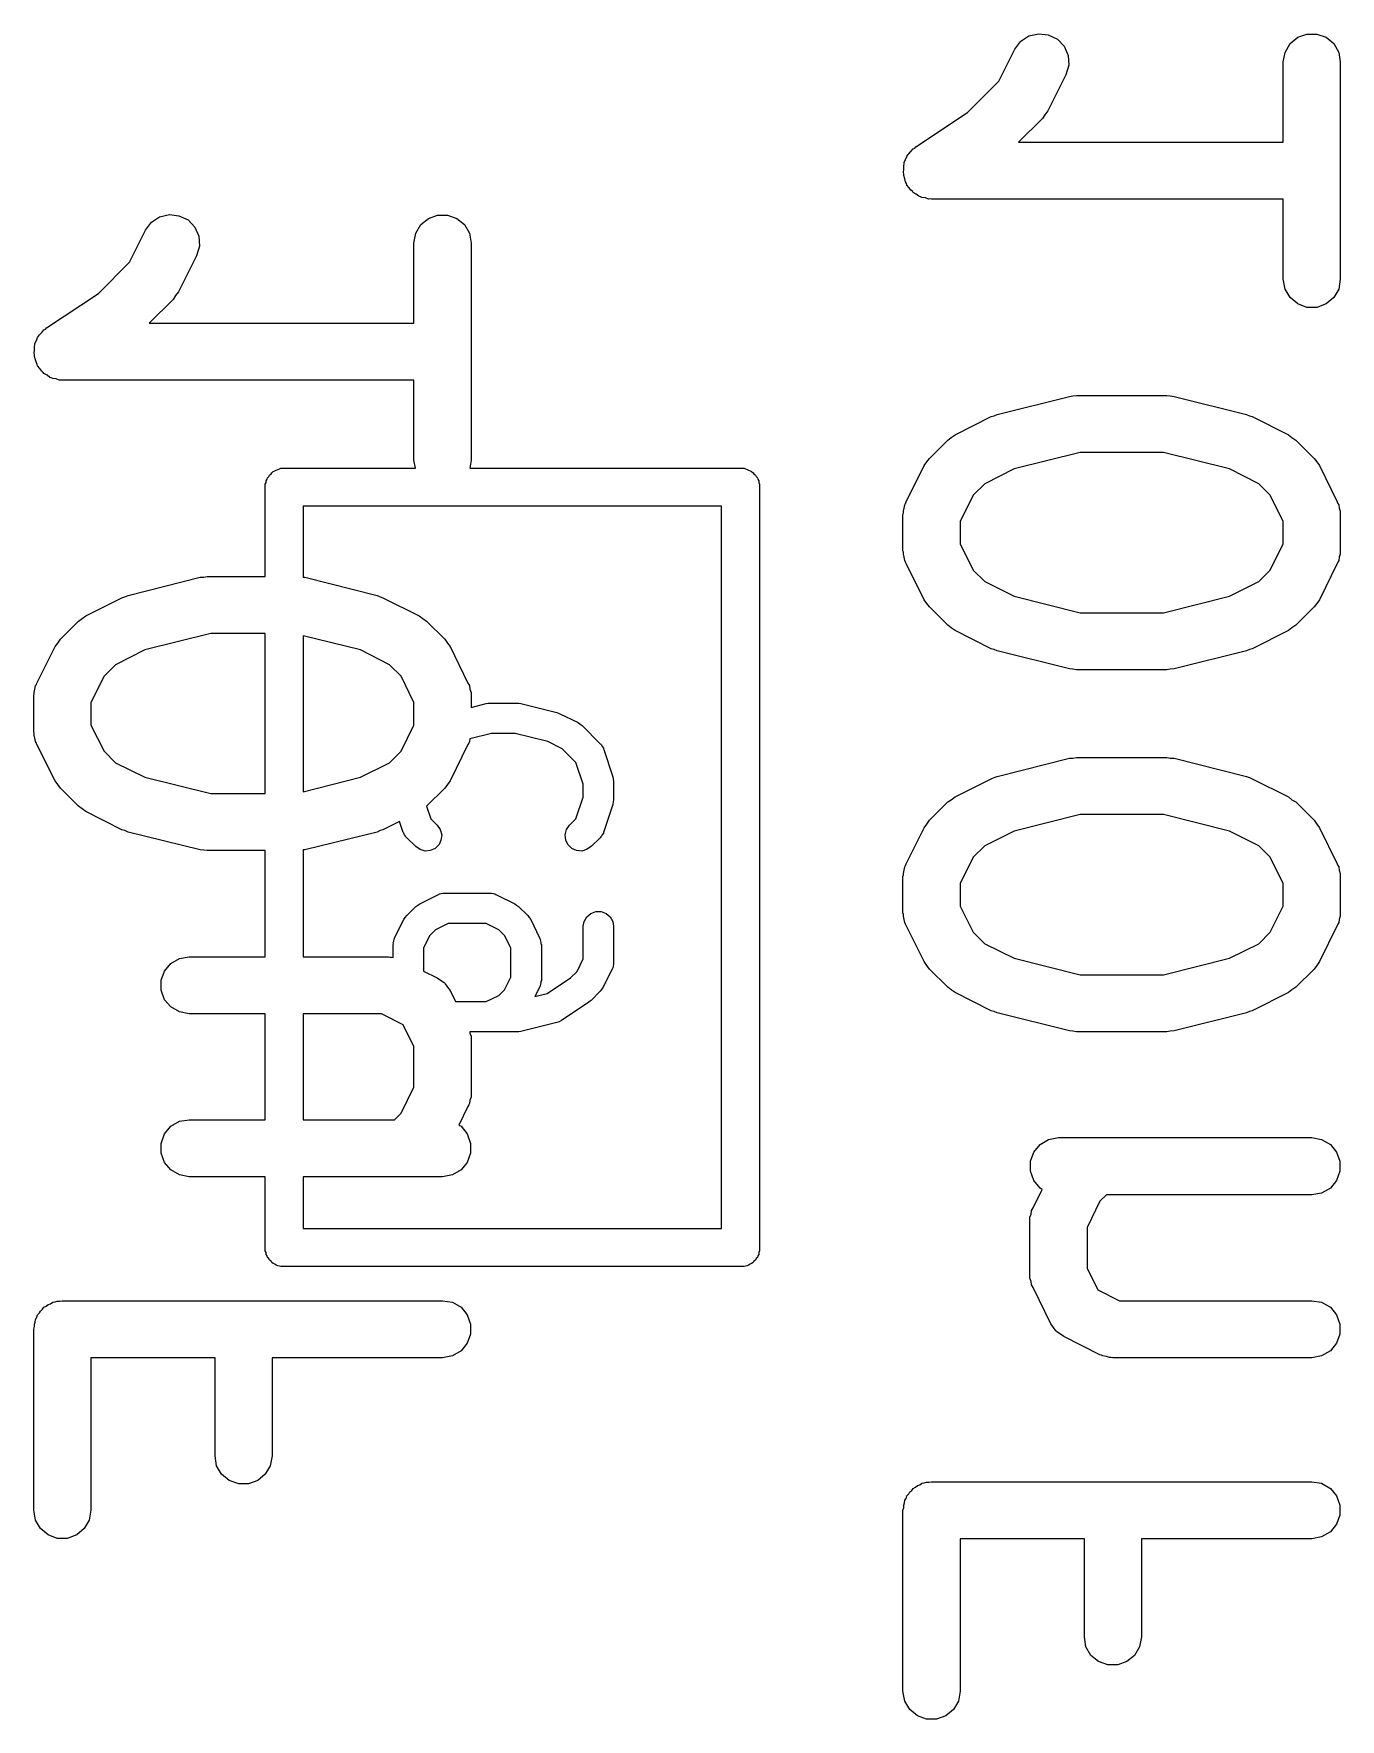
# Model space of a CAD drawing. Extents: x 98.6 to 179.6, y -142.3 to -46.5.
# Drawn here: x 155.967 to 159.403, y -119.891 to -115.457 of the extents above; entities that cross this region are included whole.
import ezdxf

# ---------------------------------------------------------------- set-up
doc = ezdxf.new("R2010")
doc.units = 0
doc.header["$MEASUREMENT"] = 0
doc.layers.add('BLACK', color=7, linetype='CONTINUOUS')

msp = doc.modelspace()

# ---------------------------------------------------------------- linework, layer by layer
at = {"layer": 'BLACK', "linetype": 'CONTINUOUS'}
for p, q in [((158.584, -115.463), (158.61, -115.457)), ((158.61, -115.457), (158.635, -115.46)), ((158.635, -115.46), (158.659, -115.471)), ((159.291, -115.466), (159.315, -115.458)), ((159.315, -115.458), (159.341, -115.458)), ((159.341, -115.458), (159.366, -115.466)), ((158.505, -115.582), (158.547, -115.498)), ((158.547, -115.498), (158.563, -115.477)), ((158.563, -115.477), (158.584, -115.463)), ((158.659, -115.471), (158.677, -115.49)), ((158.677, -115.49), (158.687, -115.514)), ((159.258, -115.506), (159.271, -115.483)), ((159.271, -115.483), (159.291, -115.466)), ((159.366, -115.466), (159.386, -115.483)), ((159.386, -115.483), (159.399, -115.506)), ((158.689, -115.54), (158.681, -115.565)), ((158.687, -115.514), (158.689, -115.54)), ((159.253, -115.531), (159.258, -115.506)), ((159.253, -115.742), (159.253, -115.531)), ((159.399, -115.506), (159.403, -115.531)), ((159.403, -115.531), (159.403, -116.103)), ((158.423, -115.664), (158.505, -115.582)), ((158.681, -115.565), (158.634, -115.66)), ((158.287, -115.755), (158.423, -115.664)), ((158.62, -115.68), (158.557, -115.742)), ((158.626, -115.67), (158.62, -115.68)), ((158.634, -115.66), (158.626, -115.67)), ((158.268, -115.773), (158.274, -115.767)), ((158.274, -115.767), (158.28, -115.76)), ((158.28, -115.76), (158.284, -115.758)), ((158.284, -115.758), (158.287, -115.755)), ((158.557, -115.742), (159.253, -115.742)), ((158.254, -115.822), (158.255, -115.813)), ((158.255, -115.804), (158.256, -115.8)), ((158.255, -115.813), (158.255, -115.804)), ((158.256, -115.796), (158.26, -115.788)), ((158.256, -115.8), (158.256, -115.796)), ((158.26, -115.788), (158.263, -115.78)), ((158.263, -115.78), (158.266, -115.776)), ((158.266, -115.776), (158.268, -115.773)), ((158.255, -115.826), (158.254, -115.822)), ((158.255, -115.83), (158.255, -115.826)), ((158.258, -115.839), (158.255, -115.83)), ((158.26, -115.847), (158.258, -115.839)), ((158.262, -115.851), (158.26, -115.847)), ((158.263, -115.855), (158.262, -115.851)), ((158.269, -115.862), (158.263, -115.855)), ((158.274, -115.869), (158.269, -115.862)), ((158.278, -115.871), (158.274, -115.869)), ((158.28, -115.875), (158.278, -115.871)), ((158.288, -115.879), (158.28, -115.875)), ((158.295, -115.884), (158.288, -115.879)), ((158.299, -115.886), (158.295, -115.884)), ((158.303, -115.888), (158.299, -115.886)), ((158.312, -115.889), (158.303, -115.888)), ((158.32, -115.892), (158.312, -115.889)), ((158.324, -115.891), (158.32, -115.892)), ((158.328, -115.892), (158.324, -115.891)), ((159.253, -115.892), (158.328, -115.892)), ((159.253, -116.103), (159.253, -115.892)), ((156.277, -115.953), (156.298, -115.939)), ((156.298, -115.939), (156.324, -115.933)), ((156.324, -115.933), (156.349, -115.936)), ((156.349, -115.936), (156.373, -115.947)), ((156.373, -115.947), (156.391, -115.966)), ((156.985, -115.959), (157.005, -115.943)), ((157.005, -115.943), (157.029, -115.934)), ((157.029, -115.934), (157.055, -115.934)), ((157.055, -115.934), (157.08, -115.943)), ((157.08, -115.943), (157.1, -115.959)), ((156.219, -116.058), (156.261, -115.974)), ((156.261, -115.974), (156.277, -115.953)), ((156.391, -115.966), (156.401, -115.99)), ((156.401, -115.99), (156.403, -116.016)), ((156.967, -116.008), (156.972, -115.982)), ((156.972, -115.982), (156.985, -115.959)), ((157.1, -115.959), (157.113, -115.982)), ((157.113, -115.982), (157.117, -116.008)), ((156.403, -116.016), (156.395, -116.041)), ((156.967, -116.218), (156.967, -116.008)), ((157.117, -116.008), (157.117, -116.579)), ((156.137, -116.14), (156.219, -116.058)), ((156.395, -116.041), (156.348, -116.136)), ((159.258, -116.129), (159.253, -116.103)), ((159.403, -116.103), (159.399, -116.129)), ((156.001, -116.231), (156.137, -116.14)), ((156.334, -116.156), (156.271, -116.218)), ((156.34, -116.146), (156.334, -116.156)), ((156.348, -116.136), (156.34, -116.146)), ((159.271, -116.151), (159.258, -116.129)), ((159.291, -116.168), (159.271, -116.151)), ((159.315, -116.177), (159.291, -116.168)), ((159.366, -116.168), (159.341, -116.177)), ((159.386, -116.151), (159.366, -116.168)), ((159.399, -116.129), (159.386, -116.151)), ((159.341, -116.177), (159.315, -116.177)), ((155.974, -116.264), (155.977, -116.256)), ((155.977, -116.256), (155.98, -116.253)), ((155.98, -116.253), (155.982, -116.249)), ((155.982, -116.249), (155.988, -116.243)), ((155.988, -116.243), (155.994, -116.236)), ((155.994, -116.236), (155.998, -116.234)), ((155.998, -116.234), (156.001, -116.231)), ((156.271, -116.218), (156.967, -116.218)), ((155.968, -116.298), (155.969, -116.289)), ((155.969, -116.302), (155.968, -116.298)), ((155.969, -116.28), (155.97, -116.276)), ((155.969, -116.289), (155.969, -116.28)), ((155.969, -116.306), (155.969, -116.302)), ((155.97, -116.272), (155.974, -116.264)), ((155.97, -116.276), (155.97, -116.272)), ((155.972, -116.315), (155.969, -116.306)), ((155.974, -116.323), (155.972, -116.315)), ((155.976, -116.327), (155.974, -116.323)), ((155.977, -116.331), (155.976, -116.327)), ((155.983, -116.338), (155.977, -116.331)), ((155.988, -116.345), (155.983, -116.338)), ((155.992, -116.348), (155.988, -116.345)), ((155.994, -116.351), (155.992, -116.348)), ((156.002, -116.355), (155.994, -116.351)), ((156.009, -116.361), (156.002, -116.355)), ((156.013, -116.362), (156.009, -116.361)), ((156.017, -116.364), (156.013, -116.362)), ((156.026, -116.365), (156.017, -116.364)), ((156.034, -116.368), (156.026, -116.365)), ((156.038, -116.368), (156.034, -116.368)), ((156.042, -116.368), (156.038, -116.368)), ((156.967, -116.368), (156.042, -116.368)), ((156.967, -116.579), (156.967, -116.368)), ((158.501, -116.459), (158.691, -116.411)), ((158.691, -116.411), (158.7, -116.41)), ((158.7, -116.41), (158.709, -116.409)), ((158.709, -116.409), (158.947, -116.409)), ((158.947, -116.409), (158.956, -116.41)), ((158.956, -116.41), (158.966, -116.411)), ((158.966, -116.411), (159.156, -116.459)), ((158.39, -116.512), (158.485, -116.464)), ((158.485, -116.464), (158.493, -116.462)), ((158.493, -116.462), (158.501, -116.459)), ((159.156, -116.459), (159.164, -116.462)), ((159.164, -116.462), (159.171, -116.464)), ((159.171, -116.464), (159.267, -116.512)), ((158.371, -116.526), (158.38, -116.519)), ((158.38, -116.519), (158.39, -116.512)), ((159.267, -116.512), (159.276, -116.519)), ((159.276, -116.519), (159.286, -116.526)), ((158.323, -116.574), (158.371, -116.526)), ((158.719, -116.559), (158.545, -116.602)), ((158.938, -116.559), (158.719, -116.559)), ((159.112, -116.602), (158.938, -116.559)), ((159.286, -116.526), (159.334, -116.574)), ((156.591, -116.615), (156.593, -116.612)), ((156.593, -116.612), (156.597, -116.609)), ((156.597, -116.609), (156.601, -116.607)), ((156.601, -116.607), (156.605, -116.605)), ((156.605, -116.605), (156.609, -116.603)), ((156.609, -116.603), (156.613, -116.602)), ((156.613, -116.602), (156.617, -116.6)), ((156.617, -116.6), (156.971, -116.6)), ((156.971, -116.6), (156.967, -116.579)), ((157.117, -116.579), (157.114, -116.6)), ((157.114, -116.6), (157.835, -116.6)), ((157.835, -116.6), (157.839, -116.602)), ((157.839, -116.602), (157.843, -116.603)), ((157.843, -116.603), (157.847, -116.605)), ((157.847, -116.605), (157.851, -116.607)), ((157.851, -116.607), (157.855, -116.609)), ((157.855, -116.609), (157.859, -116.612)), ((157.859, -116.612), (157.861, -116.615)), ((158.261, -116.688), (158.309, -116.593)), ((158.309, -116.593), (158.316, -116.583)), ((158.316, -116.583), (158.323, -116.574)), ((158.545, -116.602), (158.468, -116.641)), ((159.189, -116.641), (159.112, -116.602)), ((159.334, -116.574), (159.341, -116.583)), ((159.341, -116.583), (159.348, -116.593)), ((159.348, -116.593), (159.395, -116.688)), ((156.576, -116.642), (156.578, -116.638)), ((156.576, -116.885), (156.576, -116.642)), ((156.578, -116.633), (156.581, -116.629)), ((156.578, -116.638), (156.578, -116.633)), ((156.581, -116.629), (156.582, -116.625)), ((156.582, -116.625), (156.585, -116.622)), ((156.585, -116.622), (156.587, -116.618)), ((156.587, -116.618), (156.591, -116.615)), ((157.861, -116.615), (157.865, -116.618)), ((157.865, -116.618), (157.867, -116.622)), ((157.867, -116.622), (157.87, -116.625)), ((157.87, -116.625), (157.871, -116.629)), ((157.871, -116.629), (157.874, -116.633)), ((157.874, -116.633), (157.874, -116.638)), ((157.874, -116.638), (157.876, -116.642)), ((157.876, -116.642), (157.876, -118.659)), ((158.468, -116.641), (158.438, -116.671)), ((159.219, -116.671), (159.189, -116.641)), ((156.676, -116.7), (156.676, -116.887)), ((157.776, -116.7), (156.676, -116.7)), ((157.776, -118.6), (157.776, -116.7)), ((158.256, -116.705), (158.258, -116.696)), ((158.258, -116.696), (158.26, -116.693)), ((158.26, -116.693), (158.261, -116.688)), ((158.438, -116.671), (158.403, -116.74)), ((159.253, -116.74), (159.219, -116.671)), ((159.395, -116.688), (159.397, -116.693)), ((159.397, -116.693), (159.399, -116.696)), ((159.399, -116.696), (159.4, -116.705)), ((158.253, -116.722), (158.254, -116.718)), ((158.253, -116.817), (158.253, -116.722)), ((158.254, -116.713), (158.256, -116.705)), ((158.254, -116.718), (158.254, -116.713)), ((158.403, -116.74), (158.403, -116.799)), ((159.253, -116.799), (159.253, -116.74)), ((159.4, -116.705), (159.403, -116.713)), ((159.403, -116.713), (159.403, -116.718)), ((159.403, -116.718), (159.403, -116.722)), ((159.403, -116.722), (159.403, -116.817)), ((158.254, -116.821), (158.253, -116.817)), ((158.254, -116.826), (158.254, -116.821)), ((158.256, -116.834), (158.254, -116.826)), ((158.258, -116.843), (158.256, -116.834)), ((158.403, -116.799), (158.438, -116.868)), ((159.219, -116.868), (159.253, -116.799)), ((159.4, -116.834), (159.399, -116.843)), ((159.403, -116.826), (159.4, -116.834)), ((159.403, -116.817), (159.403, -116.821)), ((159.403, -116.821), (159.403, -116.826)), ((158.26, -116.847), (158.258, -116.843)), ((158.261, -116.851), (158.26, -116.847)), ((158.309, -116.946), (158.261, -116.851)), ((158.438, -116.868), (158.468, -116.898)), ((159.189, -116.898), (159.219, -116.868)), ((159.395, -116.851), (159.348, -116.946)), ((159.397, -116.847), (159.395, -116.851)), ((159.399, -116.843), (159.397, -116.847)), ((156.215, -116.935), (156.405, -116.887)), ((156.405, -116.887), (156.414, -116.887)), ((156.414, -116.887), (156.423, -116.885)), ((156.423, -116.885), (156.576, -116.885)), ((156.676, -116.887), (156.68, -116.887)), ((156.68, -116.887), (156.87, -116.935)), ((158.468, -116.898), (158.545, -116.937)), ((159.112, -116.937), (159.189, -116.898)), ((156.104, -116.988), (156.199, -116.941)), ((156.199, -116.941), (156.207, -116.938)), ((156.207, -116.938), (156.215, -116.935)), ((156.87, -116.935), (156.878, -116.938)), ((156.878, -116.938), (156.885, -116.941)), ((156.885, -116.941), (156.981, -116.988)), ((158.316, -116.956), (158.309, -116.946)), ((158.323, -116.965), (158.316, -116.956)), ((158.371, -117.013), (158.323, -116.965)), ((158.545, -116.937), (158.719, -116.98)), ((158.938, -116.98), (159.112, -116.937)), ((159.334, -116.965), (159.286, -117.013)), ((159.341, -116.956), (159.334, -116.965)), ((159.348, -116.946), (159.341, -116.956)), ((156.037, -117.05), (156.085, -117.002)), ((156.085, -117.002), (156.094, -116.995)), ((156.094, -116.995), (156.104, -116.988)), ((156.981, -116.988), (156.99, -116.995)), ((156.99, -116.995), (157, -117.002)), ((157, -117.002), (157.048, -117.05)), ((158.38, -117.02), (158.371, -117.013)), ((158.719, -116.98), (158.938, -116.98)), ((159.286, -117.013), (159.276, -117.02)), ((156.03, -117.06), (156.037, -117.05)), ((156.433, -117.035), (156.259, -117.078)), ((156.576, -117.035), (156.433, -117.035)), ((156.576, -117.456), (156.576, -117.035)), ((156.826, -117.078), (156.676, -117.041)), ((156.676, -117.041), (156.676, -117.451)), ((157.048, -117.05), (157.055, -117.06)), ((158.39, -117.027), (158.38, -117.02)), ((158.485, -117.075), (158.39, -117.027)), ((159.267, -117.027), (159.171, -117.075)), ((159.276, -117.02), (159.267, -117.027)), ((155.975, -117.165), (156.023, -117.069)), ((156.023, -117.069), (156.03, -117.06)), ((156.259, -117.078), (156.182, -117.117)), ((156.903, -117.117), (156.826, -117.078)), ((157.055, -117.06), (157.062, -117.069)), ((157.062, -117.069), (157.109, -117.165)), ((158.493, -117.077), (158.485, -117.075)), ((158.501, -117.08), (158.493, -117.077)), ((158.691, -117.128), (158.501, -117.08)), ((159.156, -117.08), (158.966, -117.128)), ((159.164, -117.077), (159.156, -117.08)), ((159.171, -117.075), (159.164, -117.077)), ((156.182, -117.117), (156.152, -117.147)), ((156.933, -117.147), (156.903, -117.117)), ((158.7, -117.129), (158.691, -117.128)), ((158.709, -117.13), (158.7, -117.129)), ((158.947, -117.13), (158.709, -117.13)), ((158.956, -117.129), (158.947, -117.13)), ((158.966, -117.128), (158.956, -117.129)), ((155.968, -117.19), (155.97, -117.181)), ((155.968, -117.194), (155.968, -117.19)), ((155.97, -117.181), (155.972, -117.172)), ((155.972, -117.172), (155.974, -117.169)), ((155.974, -117.169), (155.975, -117.165)), ((156.152, -117.147), (156.117, -117.216)), ((156.967, -117.216), (156.933, -117.147)), ((157.109, -117.165), (157.111, -117.169)), ((157.111, -117.169), (157.113, -117.172)), ((157.113, -117.172), (157.114, -117.181)), ((157.114, -117.181), (157.117, -117.19)), ((157.117, -117.19), (157.117, -117.194)), ((155.967, -117.198), (155.968, -117.194)), ((155.967, -117.293), (155.967, -117.198)), ((156.117, -117.216), (156.117, -117.276)), ((156.967, -117.276), (156.967, -117.216)), ((157.117, -117.194), (157.117, -117.198)), ((157.117, -117.198), (157.117, -117.229)), ((157.117, -117.229), (157.157, -117.219)), ((157.157, -117.219), (157.162, -117.218)), ((157.162, -117.218), (157.166, -117.218)), ((157.166, -117.218), (157.238, -117.218)), ((157.238, -117.218), (157.243, -117.218)), ((157.243, -117.218), (157.248, -117.219)), ((157.248, -117.219), (157.343, -117.243)), ((156.117, -117.276), (156.152, -117.344)), ((156.933, -117.344), (156.967, -117.276)), ((157.343, -117.243), (157.347, -117.244)), ((157.347, -117.244), (157.351, -117.246)), ((157.351, -117.246), (157.399, -117.269)), ((157.399, -117.269), (157.404, -117.273)), ((157.404, -117.273), (157.409, -117.277)), ((157.409, -117.277), (157.457, -117.325)), ((155.968, -117.298), (155.967, -117.293)), ((155.968, -117.302), (155.968, -117.298)), ((155.97, -117.31), (155.968, -117.302)), ((155.972, -117.319), (155.97, -117.31)), ((155.974, -117.323), (155.972, -117.319)), ((155.975, -117.327), (155.974, -117.323)), ((157.111, -117.323), (157.109, -117.327)), ((157.113, -117.319), (157.111, -117.323)), ((157.114, -117.312), (157.113, -117.319)), ((157.171, -117.298), (157.114, -117.312)), ((157.233, -117.298), (157.171, -117.298)), ((157.319, -117.319), (157.233, -117.298)), ((157.357, -117.338), (157.319, -117.319)), ((156.023, -117.422), (155.975, -117.327)), ((156.152, -117.344), (156.182, -117.375)), ((156.903, -117.375), (156.933, -117.344)), ((157.109, -117.327), (157.062, -117.422)), ((157.393, -117.374), (157.357, -117.338)), ((157.457, -117.325), (157.458, -117.326)), ((157.458, -117.326), (157.46, -117.328)), ((157.46, -117.328), (157.462, -117.332)), ((157.462, -117.332), (157.465, -117.336)), ((157.465, -117.336), (157.465, -117.338)), ((157.465, -117.338), (157.466, -117.34)), ((157.466, -117.34), (157.49, -117.412)), ((158.501, -117.411), (158.691, -117.363)), ((158.691, -117.363), (158.7, -117.363)), ((158.7, -117.363), (158.709, -117.361)), ((158.709, -117.361), (158.947, -117.361)), ((158.947, -117.361), (158.956, -117.363)), ((158.956, -117.363), (158.966, -117.363)), ((158.966, -117.363), (159.156, -117.411)), ((156.182, -117.375), (156.259, -117.413)), ((156.826, -117.413), (156.903, -117.375)), ((157.412, -117.431), (157.393, -117.374)), ((157.49, -117.412), (157.491, -117.418)), ((158.493, -117.414), (158.501, -117.411)), ((159.156, -117.411), (159.164, -117.414)), ((156.03, -117.432), (156.023, -117.422)), ((156.037, -117.442), (156.03, -117.432)), ((156.085, -117.489), (156.037, -117.442)), ((156.259, -117.413), (156.433, -117.456)), ((156.433, -117.456), (156.576, -117.456)), ((156.676, -117.451), (156.826, -117.413)), ((157.048, -117.442), (157, -117.489)), ((157.055, -117.432), (157.048, -117.442)), ((157.062, -117.422), (157.055, -117.432)), ((157.412, -117.465), (157.412, -117.431)), ((157.491, -117.418), (157.492, -117.424)), ((157.492, -117.424), (157.492, -117.472)), ((158.39, -117.464), (158.485, -117.417)), ((158.485, -117.417), (158.493, -117.414)), ((159.164, -117.414), (159.171, -117.417)), ((159.171, -117.417), (159.267, -117.464)), ((156.094, -117.496), (156.085, -117.489)), ((156.104, -117.503), (156.094, -117.496)), ((157, -117.489), (157, -117.489)), ((157, -117.489), (157.011, -117.522)), ((157.393, -117.522), (157.412, -117.465)), ((157.49, -117.485), (157.466, -117.556)), ((157.491, -117.478), (157.49, -117.485)), ((157.492, -117.472), (157.491, -117.478)), ((158.323, -117.526), (158.371, -117.478)), ((158.371, -117.478), (158.38, -117.472)), ((158.38, -117.472), (158.39, -117.464)), ((159.267, -117.464), (159.276, -117.472)), ((159.276, -117.472), (159.286, -117.478)), ((159.286, -117.478), (159.334, -117.526)), ((156.199, -117.551), (156.104, -117.503)), ((156.929, -117.529), (156.885, -117.551)), ((156.938, -117.556), (156.929, -117.529)), ((157.011, -117.522), (157.028, -117.539)), ((157.028, -117.539), (157.036, -117.55)), ((157.368, -117.55), (157.376, -117.539)), ((157.376, -117.539), (157.393, -117.522)), ((158.309, -117.546), (158.316, -117.536)), ((158.316, -117.536), (158.323, -117.526)), ((158.719, -117.511), (158.545, -117.555)), ((158.938, -117.511), (158.719, -117.511)), ((159.112, -117.555), (158.938, -117.511)), ((159.334, -117.526), (159.341, -117.536)), ((159.341, -117.536), (159.348, -117.546)), ((156.207, -117.553), (156.199, -117.551)), ((156.215, -117.557), (156.207, -117.553)), ((156.405, -117.604), (156.215, -117.557)), ((156.87, -117.557), (156.68, -117.604)), ((156.878, -117.553), (156.87, -117.557)), ((156.885, -117.551), (156.878, -117.553)), ((156.939, -117.558), (156.938, -117.556)), ((156.94, -117.56), (156.939, -117.558)), ((156.942, -117.564), (156.94, -117.56)), ((156.945, -117.568), (156.942, -117.564)), ((156.946, -117.57), (156.945, -117.568)), ((156.948, -117.572), (156.946, -117.57)), ((156.972, -117.595), (156.948, -117.572)), ((157.038, -117.578), (157.033, -117.59)), ((157.036, -117.55), (157.04, -117.564)), ((157.04, -117.564), (157.038, -117.578)), ((157.365, -117.564), (157.368, -117.55)), ((157.366, -117.578), (157.365, -117.564)), ((157.372, -117.59), (157.366, -117.578)), ((157.457, -117.572), (157.433, -117.595)), ((157.458, -117.57), (157.457, -117.572)), ((157.46, -117.568), (157.458, -117.57)), ((157.462, -117.564), (157.46, -117.568)), ((157.465, -117.56), (157.462, -117.564)), ((157.466, -117.556), (157.465, -117.558)), ((157.465, -117.558), (157.465, -117.56)), ((158.261, -117.641), (158.309, -117.546)), ((158.545, -117.555), (158.468, -117.593)), ((159.189, -117.593), (159.112, -117.555)), ((159.348, -117.546), (159.395, -117.641)), ((156.414, -117.605), (156.405, -117.604)), ((156.423, -117.606), (156.414, -117.605)), ((156.576, -117.606), (156.423, -117.606)), ((156.576, -117.885), (156.576, -117.606)), ((156.68, -117.604), (156.676, -117.604)), ((156.676, -117.604), (156.676, -117.885)), ((156.983, -117.603), (156.972, -117.595)), ((156.996, -117.607), (156.983, -117.603)), ((157.01, -117.606), (156.996, -117.607)), ((157.023, -117.6), (157.01, -117.606)), ((157.033, -117.59), (157.023, -117.6)), ((157.382, -117.6), (157.372, -117.59)), ((157.394, -117.606), (157.382, -117.6)), ((157.408, -117.607), (157.394, -117.606)), ((157.421, -117.603), (157.408, -117.607)), ((157.433, -117.595), (157.421, -117.603)), ((158.438, -117.623), (158.403, -117.692)), ((158.468, -117.593), (158.438, -117.623)), ((159.219, -117.623), (159.189, -117.593)), ((159.253, -117.692), (159.219, -117.623)), ((158.253, -117.674), (158.254, -117.67)), ((158.253, -117.77), (158.253, -117.674)), ((158.254, -117.666), (158.256, -117.657)), ((158.254, -117.67), (158.254, -117.666)), ((158.256, -117.657), (158.258, -117.649)), ((158.258, -117.649), (158.26, -117.645)), ((158.26, -117.645), (158.261, -117.641)), ((159.395, -117.641), (159.397, -117.645)), ((159.397, -117.645), (159.399, -117.649)), ((159.399, -117.649), (159.4, -117.657)), ((159.4, -117.657), (159.403, -117.666)), ((159.403, -117.666), (159.403, -117.67)), ((159.403, -117.67), (159.403, -117.674)), ((159.403, -117.674), (159.403, -117.77)), ((156.982, -117.746), (157.03, -117.722)), ((157.03, -117.722), (157.032, -117.721)), ((157.032, -117.721), (157.034, -117.72)), ((157.034, -117.72), (157.038, -117.719)), ((157.038, -117.719), (157.043, -117.718)), ((157.043, -117.718), (157.045, -117.718)), ((157.045, -117.718), (157.047, -117.718)), ((157.047, -117.718), (157.166, -117.718)), ((157.166, -117.718), (157.169, -117.718)), ((157.169, -117.718), (157.171, -117.718)), ((157.171, -117.718), (157.176, -117.719)), ((157.176, -117.719), (157.18, -117.72)), ((157.18, -117.72), (157.182, -117.721)), ((157.182, -117.721), (157.184, -117.722)), ((157.184, -117.722), (157.232, -117.746)), ((158.403, -117.692), (158.403, -117.752)), ((159.253, -117.752), (159.253, -117.692)), ((156.948, -117.777), (156.972, -117.753)), ((156.972, -117.753), (156.977, -117.749)), ((156.977, -117.749), (156.982, -117.746)), ((157.232, -117.746), (157.237, -117.749)), ((157.237, -117.749), (157.242, -117.753)), ((157.242, -117.753), (157.266, -117.777)), ((157.432, -117.771), (157.445, -117.766)), ((157.445, -117.766), (157.459, -117.766)), ((157.459, -117.766), (157.472, -117.771)), ((158.403, -117.752), (158.438, -117.82)), ((159.219, -117.82), (159.253, -117.752)), ((156.916, -117.835), (156.94, -117.787)), ((156.94, -117.787), (156.944, -117.782)), ((156.944, -117.782), (156.948, -117.777)), ((157.057, -117.798), (157.024, -117.814)), ((157.157, -117.798), (157.057, -117.798)), ((157.19, -117.814), (157.157, -117.798)), ((157.266, -117.777), (157.27, -117.782)), ((157.27, -117.782), (157.274, -117.787)), ((157.274, -117.787), (157.297, -117.835)), ((157.412, -117.805), (157.415, -117.792)), ((157.412, -117.891), (157.412, -117.805)), ((157.415, -117.792), (157.422, -117.78)), ((157.422, -117.78), (157.432, -117.771)), ((157.472, -117.771), (157.483, -117.78)), ((157.483, -117.78), (157.49, -117.792)), ((157.49, -117.792), (157.492, -117.805)), ((157.492, -117.805), (157.492, -117.9)), ((158.254, -117.774), (158.253, -117.77)), ((158.254, -117.778), (158.254, -117.774)), ((158.256, -117.787), (158.254, -117.778)), ((158.258, -117.795), (158.256, -117.787)), ((158.26, -117.799), (158.258, -117.795)), ((158.261, -117.803), (158.26, -117.799)), ((158.309, -117.898), (158.261, -117.803)), ((159.395, -117.803), (159.348, -117.898)), ((159.397, -117.799), (159.395, -117.803)), ((159.399, -117.795), (159.397, -117.799)), ((159.4, -117.787), (159.399, -117.795)), ((159.403, -117.778), (159.4, -117.787)), ((159.403, -117.77), (159.403, -117.774)), ((159.403, -117.774), (159.403, -117.778)), ((156.912, -117.848), (156.914, -117.844)), ((156.913, -117.851), (156.912, -117.848)), ((156.912, -117.853), (156.913, -117.851)), ((156.912, -117.887), (156.912, -117.853)), ((156.914, -117.844), (156.915, -117.839)), ((156.915, -117.839), (156.916, -117.837)), ((156.916, -117.837), (156.916, -117.835)), ((157.009, -117.829), (156.992, -117.862)), ((157.024, -117.814), (157.009, -117.829)), ((157.205, -117.829), (157.19, -117.814)), ((157.222, -117.862), (157.205, -117.829)), ((157.297, -117.835), (157.298, -117.837)), ((157.298, -117.837), (157.299, -117.839)), ((157.299, -117.839), (157.3, -117.844)), ((157.3, -117.844), (157.301, -117.848)), ((157.301, -117.848), (157.301, -117.851)), ((157.301, -117.851), (157.302, -117.853)), ((157.302, -117.853), (157.302, -117.948)), ((158.438, -117.82), (158.468, -117.851)), ((158.468, -117.851), (158.545, -117.889)), ((159.112, -117.889), (159.189, -117.851)), ((159.189, -117.851), (159.219, -117.82)), ((156.328, -117.903), (156.35, -117.89)), ((156.35, -117.89), (156.376, -117.885)), ((156.376, -117.885), (156.576, -117.885)), ((156.676, -117.885), (156.9, -117.885)), ((156.9, -117.885), (156.904, -117.886)), ((156.904, -117.886), (156.908, -117.886)), ((156.908, -117.886), (156.912, -117.887)), ((156.992, -117.862), (156.992, -117.923)), ((157.222, -117.939), (157.222, -117.862)), ((157.396, -117.924), (157.412, -117.891)), ((157.492, -117.9), (157.492, -117.903)), ((158.316, -117.908), (158.309, -117.898)), ((158.545, -117.889), (158.719, -117.933)), ((158.938, -117.933), (159.112, -117.889)), ((159.348, -117.898), (159.341, -117.908)), ((156.302, -117.947), (156.311, -117.923)), ((156.311, -117.923), (156.328, -117.903)), ((156.992, -117.923), (157.028, -117.941)), ((157.028, -117.941), (157.037, -117.947)), ((157.205, -117.972), (157.222, -117.939)), ((157.317, -117.982), (157.379, -117.941)), ((157.379, -117.941), (157.396, -117.924)), ((157.488, -117.918), (157.464, -117.966)), ((157.489, -117.916), (157.488, -117.918)), ((157.49, -117.914), (157.489, -117.916)), ((157.491, -117.91), (157.49, -117.914)), ((157.492, -117.905), (157.491, -117.91)), ((157.492, -117.903), (157.492, -117.905)), ((158.323, -117.918), (158.316, -117.908)), ((158.371, -117.965), (158.323, -117.918)), ((158.719, -117.933), (158.938, -117.933)), ((159.334, -117.918), (159.286, -117.965)), ((159.341, -117.908), (159.334, -117.918)), ((156.302, -117.973), (156.302, -117.947)), ((156.311, -117.998), (156.302, -117.973)), ((157.037, -117.947), (157.046, -117.953)), ((157.046, -117.953), (157.048, -117.955)), ((157.048, -117.955), (157.049, -117.956)), ((157.049, -117.956), (157.055, -117.965)), ((157.055, -117.965), (157.062, -117.974)), ((157.062, -117.974), (157.076, -118.003)), ((157.157, -118.003), (157.19, -117.987)), ((157.19, -117.987), (157.205, -117.972)), ((157.297, -117.966), (157.285, -117.99)), ((157.285, -117.99), (157.317, -117.982)), ((157.298, -117.964), (157.297, -117.966)), ((157.299, -117.962), (157.298, -117.964)), ((157.3, -117.957), (157.299, -117.962)), ((157.301, -117.953), (157.3, -117.957)), ((157.302, -117.948), (157.301, -117.95)), ((157.301, -117.95), (157.301, -117.953)), ((157.457, -117.976), (157.433, -118)), ((157.46, -117.971), (157.457, -117.976)), ((157.464, -117.966), (157.46, -117.971)), ((158.38, -117.972), (158.371, -117.965)), ((158.39, -117.979), (158.38, -117.972)), ((158.485, -118.027), (158.39, -117.979)), ((159.267, -117.979), (159.171, -118.027)), ((159.276, -117.972), (159.267, -117.979)), ((159.286, -117.965), (159.276, -117.972)), ((156.328, -118.017), (156.311, -117.998)), ((156.35, -118.03), (156.328, -118.017)), ((156.376, -118.035), (156.35, -118.03)), ((157.076, -118.003), (157.157, -118.003)), ((157.427, -118.005), (157.355, -118.053)), ((157.43, -118.002), (157.427, -118.005)), ((157.433, -118), (157.43, -118.002)), ((158.493, -118.029), (158.485, -118.027)), ((158.501, -118.033), (158.493, -118.029)), ((158.691, -118.08), (158.501, -118.033)), ((159.156, -118.033), (158.966, -118.08)), ((159.164, -118.029), (159.156, -118.033)), ((159.171, -118.027), (159.164, -118.029)), ((156.576, -118.035), (156.376, -118.035)), ((156.576, -118.314), (156.576, -118.035)), ((156.676, -118.035), (156.676, -118.314)), ((156.882, -118.035), (156.676, -118.035)), ((156.939, -118.064), (156.882, -118.035)), ((156.967, -118.121), (156.939, -118.064)), ((157.343, -118.058), (157.248, -118.082)), ((157.349, -118.056), (157.343, -118.058)), ((157.355, -118.053), (157.349, -118.056)), ((156.967, -118.228), (156.967, -118.121)), ((157.238, -118.083), (157.114, -118.083)), ((157.114, -118.083), (157.114, -118.086)), ((157.114, -118.086), (157.117, -118.094)), ((157.117, -118.094), (157.117, -118.099)), ((157.117, -118.099), (157.117, -118.103)), ((157.117, -118.103), (157.117, -118.246)), ((157.243, -118.083), (157.238, -118.083)), ((157.248, -118.082), (157.243, -118.083)), ((158.7, -118.081), (158.691, -118.08)), ((158.709, -118.083), (158.7, -118.081)), ((158.947, -118.083), (158.709, -118.083)), ((158.956, -118.081), (158.947, -118.083)), ((158.966, -118.08), (158.956, -118.081)), ((156.933, -118.297), (156.967, -118.228)), ((157.117, -118.254), (157.114, -118.263)), ((157.117, -118.246), (157.117, -118.25)), ((157.117, -118.25), (157.117, -118.254)), ((156.916, -118.314), (156.933, -118.297)), ((157.109, -118.279), (157.085, -118.328)), ((157.111, -118.275), (157.109, -118.279)), ((157.113, -118.271), (157.111, -118.275)), ((157.114, -118.263), (157.113, -118.271)), ((156.311, -118.351), (156.328, -118.331)), ((156.328, -118.331), (156.35, -118.318)), ((156.35, -118.318), (156.376, -118.314)), ((156.376, -118.314), (156.576, -118.314)), ((156.676, -118.314), (156.916, -118.314)), ((157.085, -118.328), (157.091, -118.331)), ((157.091, -118.331), (157.107, -118.351)), ((156.302, -118.376), (156.311, -118.351)), ((156.302, -118.402), (156.302, -118.376)), ((157.107, -118.351), (157.116, -118.376)), ((157.116, -118.376), (157.116, -118.402)), ((158.597, -118.399), (158.614, -118.379)), ((158.614, -118.379), (158.636, -118.366)), ((158.636, -118.366), (158.662, -118.361)), ((158.662, -118.361), (159.328, -118.361)), ((159.328, -118.361), (159.354, -118.366)), ((159.354, -118.366), (159.377, -118.379)), ((159.377, -118.379), (159.393, -118.399)), ((156.311, -118.426), (156.302, -118.402)), ((156.328, -118.446), (156.311, -118.426)), ((157.107, -118.426), (157.091, -118.446)), ((157.116, -118.402), (157.107, -118.426)), ((158.588, -118.423), (158.597, -118.399)), ((158.588, -118.449), (158.588, -118.423)), ((159.393, -118.399), (159.402, -118.423)), ((159.402, -118.423), (159.402, -118.449)), ((156.35, -118.459), (156.328, -118.446)), ((156.376, -118.464), (156.35, -118.459)), ((156.576, -118.464), (156.376, -118.464)), ((156.576, -118.642), (156.576, -118.464)), ((157.042, -118.464), (156.676, -118.464)), ((156.676, -118.464), (156.676, -118.6)), ((157.068, -118.459), (157.042, -118.464)), ((157.091, -118.446), (157.068, -118.459)), ((158.597, -118.474), (158.588, -118.449)), ((158.614, -118.494), (158.597, -118.474)), ((159.393, -118.474), (159.377, -118.494)), ((159.402, -118.449), (159.393, -118.474)), ((158.595, -118.546), (158.619, -118.497)), ((158.619, -118.497), (158.614, -118.494)), ((158.788, -118.511), (158.771, -118.528)), ((159.328, -118.511), (158.788, -118.511)), ((159.354, -118.507), (159.328, -118.511)), ((159.377, -118.494), (159.354, -118.507)), ((158.587, -118.57), (158.59, -118.562)), ((158.59, -118.562), (158.591, -118.553)), ((158.591, -118.553), (158.593, -118.55)), ((158.593, -118.55), (158.595, -118.546)), ((158.771, -118.528), (158.737, -118.597)), ((156.676, -118.6), (157.776, -118.6)), ((158.587, -118.575), (158.587, -118.57)), ((158.587, -118.579), (158.587, -118.575)), ((158.587, -118.722), (158.587, -118.579)), ((158.737, -118.597), (158.737, -118.704)), ((156.576, -118.659), (156.576, -118.642)), ((156.576, -118.642), (156.576, -118.642)), ((156.578, -118.663), (156.576, -118.659)), ((156.578, -118.668), (156.578, -118.663)), ((156.581, -118.672), (156.578, -118.668)), ((156.582, -118.676), (156.581, -118.672)), ((156.585, -118.679), (156.582, -118.676)), ((156.587, -118.683), (156.585, -118.679)), ((156.591, -118.686), (156.587, -118.683)), ((156.593, -118.689), (156.591, -118.686)), ((156.597, -118.692), (156.593, -118.689)), ((156.601, -118.694), (156.597, -118.692)), ((156.605, -118.696), (156.601, -118.694)), ((156.609, -118.698), (156.605, -118.696)), ((156.613, -118.699), (156.609, -118.698)), ((157.843, -118.698), (157.839, -118.699)), ((157.847, -118.696), (157.843, -118.698)), ((157.851, -118.694), (157.847, -118.696)), ((157.855, -118.692), (157.851, -118.694)), ((157.859, -118.689), (157.855, -118.692)), ((157.861, -118.686), (157.859, -118.689)), ((157.865, -118.683), (157.861, -118.686)), ((157.867, -118.679), (157.865, -118.683)), ((157.87, -118.676), (157.867, -118.679)), ((157.871, -118.672), (157.87, -118.676)), ((157.874, -118.668), (157.871, -118.672)), ((157.876, -118.659), (157.874, -118.663)), ((157.874, -118.663), (157.874, -118.668)), ((156.617, -118.7), (156.613, -118.699)), ((157.835, -118.7), (156.617, -118.7)), ((157.839, -118.699), (157.835, -118.7)), ((158.587, -118.726), (158.587, -118.722)), ((158.587, -118.731), (158.587, -118.726)), ((158.59, -118.739), (158.587, -118.731)), ((158.591, -118.748), (158.59, -118.739)), ((158.737, -118.704), (158.765, -118.761)), ((158.593, -118.751), (158.591, -118.748)), ((158.595, -118.755), (158.593, -118.751)), ((158.642, -118.851), (158.595, -118.755)), ((158.765, -118.761), (158.822, -118.79)), ((155.975, -118.833), (155.977, -118.827)), ((155.977, -118.827), (155.982, -118.822)), ((155.982, -118.822), (155.985, -118.817)), ((155.985, -118.817), (155.99, -118.812)), ((155.99, -118.812), (155.994, -118.807)), ((155.994, -118.807), (156, -118.804)), ((156, -118.804), (156.005, -118.8)), ((156.005, -118.8), (156.011, -118.798)), ((156.011, -118.798), (156.017, -118.794)), ((156.017, -118.794), (156.023, -118.793)), ((156.023, -118.793), (156.029, -118.791)), ((156.029, -118.791), (156.036, -118.791)), ((156.036, -118.791), (156.042, -118.79)), ((156.042, -118.79), (157.042, -118.79)), ((157.042, -118.79), (157.068, -118.794)), ((157.068, -118.794), (157.091, -118.807)), ((157.091, -118.807), (157.107, -118.827)), ((157.107, -118.827), (157.116, -118.852)), ((158.822, -118.79), (159.328, -118.79)), ((159.328, -118.79), (159.354, -118.794)), ((159.354, -118.794), (159.377, -118.807)), ((159.377, -118.807), (159.393, -118.827)), ((159.393, -118.827), (159.402, -118.852)), ((155.967, -118.865), (155.969, -118.858)), ((155.967, -119.341), (155.967, -118.865)), ((155.969, -118.852), (155.971, -118.846)), ((155.969, -118.858), (155.969, -118.852)), ((155.971, -118.846), (155.972, -118.839)), ((155.972, -118.839), (155.975, -118.833)), ((157.116, -118.852), (157.116, -118.878)), ((158.649, -118.86), (158.642, -118.851)), ((158.655, -118.869), (158.649, -118.86)), ((158.657, -118.87), (158.655, -118.869)), ((158.658, -118.872), (158.657, -118.87)), ((158.667, -118.878), (158.658, -118.872)), ((159.402, -118.852), (159.402, -118.878)), ((157.107, -118.902), (157.091, -118.922)), ((157.116, -118.878), (157.107, -118.902)), ((158.676, -118.884), (158.667, -118.878)), ((158.771, -118.932), (158.676, -118.884)), ((159.393, -118.902), (159.377, -118.922)), ((159.402, -118.878), (159.393, -118.902)), ((156.444, -118.94), (156.117, -118.94)), ((156.117, -118.94), (156.117, -119.341)), ((156.444, -119.198), (156.444, -118.94)), ((157.042, -118.94), (156.594, -118.94)), ((156.594, -118.94), (156.594, -119.198)), ((157.068, -118.935), (157.042, -118.94)), ((157.091, -118.922), (157.068, -118.935)), ((158.775, -118.933), (158.771, -118.932)), ((158.779, -118.935), (158.775, -118.933)), ((158.788, -118.937), (158.779, -118.935)), ((158.796, -118.939), (158.788, -118.937)), ((158.8, -118.939), (158.796, -118.939)), ((158.805, -118.94), (158.8, -118.939)), ((159.328, -118.94), (158.805, -118.94)), ((159.354, -118.935), (159.328, -118.94)), ((159.377, -118.922), (159.354, -118.935)), ((156.448, -119.224), (156.444, -119.198)), ((156.461, -119.246), (156.448, -119.224)), ((156.589, -119.224), (156.576, -119.246)), ((156.594, -119.198), (156.589, -119.224)), ((156.481, -119.263), (156.461, -119.246)), ((156.506, -119.272), (156.481, -119.263)), ((156.532, -119.272), (156.506, -119.272)), ((156.556, -119.263), (156.532, -119.272)), ((156.576, -119.246), (156.556, -119.263)), ((158.291, -119.276), (158.297, -119.274)), ((158.297, -119.274), (158.303, -119.27)), ((158.303, -119.27), (158.309, -119.269)), ((158.309, -119.269), (158.315, -119.267)), ((158.315, -119.267), (158.322, -119.267)), ((158.322, -119.267), (158.328, -119.266)), ((158.328, -119.266), (159.328, -119.266)), ((159.328, -119.266), (159.354, -119.27)), ((159.354, -119.27), (159.377, -119.284)), ((158.257, -119.322), (158.258, -119.315)), ((158.258, -119.315), (158.261, -119.31)), ((158.261, -119.31), (158.263, -119.303)), ((158.263, -119.303), (158.268, -119.298)), ((158.268, -119.298), (158.271, -119.293)), ((158.271, -119.293), (158.276, -119.289)), ((158.276, -119.289), (158.28, -119.284)), ((158.28, -119.284), (158.286, -119.28)), ((158.286, -119.28), (158.291, -119.276)), ((159.377, -119.284), (159.393, -119.303)), ((159.393, -119.303), (159.402, -119.328)), ((155.972, -119.367), (155.967, -119.341)), ((156.117, -119.341), (156.113, -119.367)), ((158.253, -119.341), (158.255, -119.335)), ((158.253, -119.817), (158.253, -119.341)), ((158.255, -119.328), (158.257, -119.322)), ((158.255, -119.335), (158.255, -119.328)), ((159.402, -119.354), (159.393, -119.378)), ((159.402, -119.328), (159.402, -119.354)), ((155.985, -119.389), (155.972, -119.367)), ((156.005, -119.406), (155.985, -119.389)), ((156.029, -119.415), (156.005, -119.406)), ((156.08, -119.406), (156.055, -119.415)), ((156.1, -119.389), (156.08, -119.406)), ((156.113, -119.367), (156.1, -119.389)), ((159.377, -119.398), (159.354, -119.411)), ((159.393, -119.378), (159.377, -119.398)), ((156.055, -119.415), (156.029, -119.415)), ((158.73, -119.416), (158.403, -119.416)), ((158.403, -119.416), (158.403, -119.817)), ((158.73, -119.674), (158.73, -119.416)), ((159.328, -119.416), (158.88, -119.416)), ((158.88, -119.416), (158.88, -119.674)), ((159.354, -119.411), (159.328, -119.416)), ((158.734, -119.7), (158.73, -119.674)), ((158.747, -119.723), (158.734, -119.7)), ((158.875, -119.7), (158.862, -119.723)), ((158.88, -119.674), (158.875, -119.7)), ((158.767, -119.739), (158.747, -119.723)), ((158.792, -119.748), (158.767, -119.739)), ((158.818, -119.748), (158.792, -119.748)), ((158.842, -119.739), (158.818, -119.748)), ((158.862, -119.723), (158.842, -119.739)), ((158.258, -119.843), (158.253, -119.817)), ((158.271, -119.865), (158.258, -119.843)), ((158.399, -119.843), (158.386, -119.865)), ((158.403, -119.817), (158.399, -119.843)), ((158.291, -119.882), (158.271, -119.865)), ((158.315, -119.891), (158.291, -119.882)), ((158.341, -119.891), (158.315, -119.891)), ((158.366, -119.882), (158.341, -119.891)), ((158.386, -119.865), (158.366, -119.882))]:
    msp.add_line(p, q, dxfattribs=at)

doc.saveas('drawing.dxf')
